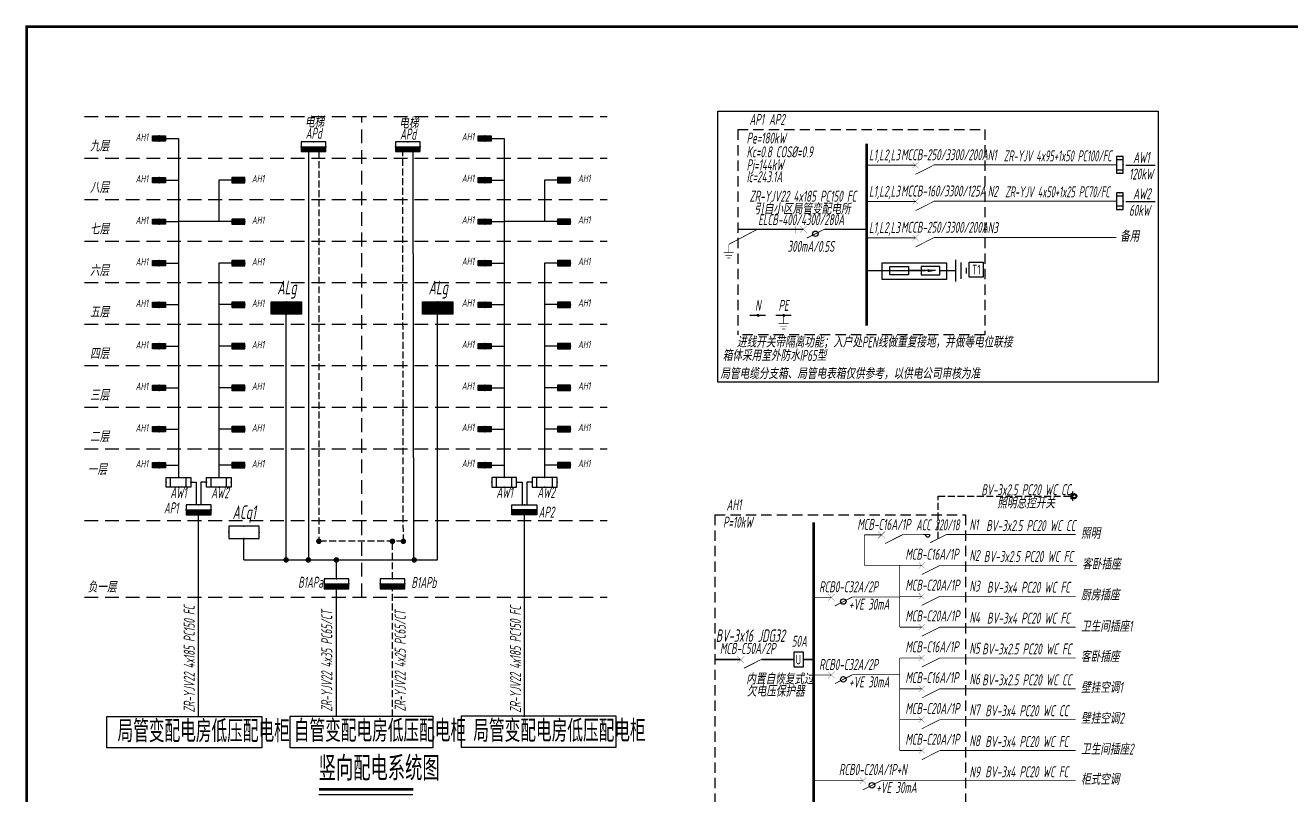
# Model space of a CAD drawing. Extents: x 3002737 to 4077523, y -995787 to -7267.
# Drawn here: x 3119285 to 3165313, y -668308 to -640337 of the extents above; entities that cross this region are included whole.
import ezdxf
from ezdxf.enums import TextEntityAlignment as Align

# ---------------------------------------------------------------- set-up
doc = ezdxf.new("R2010")
doc.units = 0
doc.header["$LTSCALE"] = 1000
doc.header["$MEASUREMENT"] = 0
for name, pattern in [('CONTINOUS', [0]), ('DASH', [0.35, 0.25, -0.1]), ('DASH4', [0.1875, 0.125, -0.0625]), ('DASHED', [0.75, 0.5, -0.25])]:
    doc.linetypes.add(name, pattern=pattern)
doc.layers.get('0').update_dxf_attribs({"linetype": 'CONTINUOUS'})
for name, color, linetype in [('!!电气', 1, 'CONTINUOUS'), ('ANNO-NOTE', 7, 'CONTINUOUS'), ('DIM-照明', 7, 'CONTINUOUS'), ('ELEMENT', 3, 'CONTINUOUS'), ('EQUIP', 3, 'CONTINUOUS'), ('EQUIP-照明', 3, 'CONTINUOUS'), ('EQUIP-箱柜', 3, 'CONTINUOUS'), ('WIRE-SECU-1', 30, 'CONTINUOUS'), ('WIRE-照明', 2, 'CONTINUOUS'), ('照明平面文字层', 3, 'CONTINUOUS')]:
    doc.layers.add(name, color=color, linetype=linetype)
doc.layers.add('图框', color=147, linetype='CONTINUOUS', lineweight=20)
doc.styles.add('_TCH_LABEL', font='COMPLEX', dxfattribs={"bigfont": 'GBCBIG'})
doc.styles.add('HZTXT', font='gbeitc.shx', dxfattribs={"width": 0.8, "height": 400, "bigfont": 'hztxt.shx'})
doc.styles.add('SM1', font='realsz.shx', dxfattribs={"width": 0.75, "bigfont": 'realhz.shx'})
doc.styles.get("Standard").update_dxf_attribs({"font": 'gbenor.shx', "bigfont": 'gbcbig.shx'})
doc.styles.add('TSSD_Dimension', font='Tssdeng.shx', dxfattribs={"width": 0.7, "bigfont": 'tssdchn.shx'})

# ---------------------------------------------------------------- blocks, each defined once
blk = doc.blocks.new('*X10')
at = {"color": 0}
for p, q in [((-250, 33), (-183, 100)), ((-250, 68), (-218, 100)), ((-247, 0), (-147, 100)), ((-212, 0), (-112, 100)), ((-177, 0), (-77, 100)), ((-141, 0), (-41, 100)), ((-106, 0), (-6, 100)), ((-71, 0), (29, 100)), ((-35, 0), (65, 100)), ((0, 0), (100, 100)), ((35, 0), (135, 100)), ((71, 0), (171, 100)), ((106, 0), (206, 100)), ((141, 0), (241, 100)), ((177, 0), (250, 73)), ((212, 0), (250, 38)), ((247, 0), (250, 3))]:
    blk.add_line(p, q, dxfattribs=at)
blk = doc.blocks.new('$equip$00001414')
for p, q in [((0.75, 0.6), (-0.75, 0.6)), ((-0.75, 0.6), (-0.75, 0)), ((-0.75, 0.3), (0.75, 0.3)), ((-0.75, 0), (0.75, 0)), ((0.75, 0), (0.75, 0.6))]:
    blk.add_line(p, q)
at = {"const_width": 0.3}
blk.add_lwpolyline([(-0.75, 0.15), (0.75, 0.15)], dxfattribs=at)
for p in [(-0.75, 0.3), (0, 0.6), (0, 0), (0.75, 0.3)]:
    blk.add_point(p)
at = {"xscale": 0.00300000000061118, "yscale": 0.00300000000061118, "zscale": 0.00300000000061118}
blk.add_blockref('*X10', (0, 0), dxfattribs=at)
at = {"style": '_TCH_LABEL', "flags": 9}
blk.add_attdef('A', (0, 0), '', height=0.00002, dxfattribs=at)
blk = doc.blocks.new('*X8')
at = {"color": 0}
for p, q in [((-250, 33), (-83, 200)), ((-250, 68), (-118, 200)), ((-250, 104), (-154, 200)), ((-250, 139), (-189, 200)), ((-250, 174), (-224, 200)), ((-247, 0), (-47, 200)), ((-212, 0), (-12, 200)), ((-177, 0), (23, 200)), ((-141, 0), (59, 200)), ((-106, 0), (94, 200)), ((-71, 0), (129, 200)), ((-35, 0), (165, 200)), ((0, 0), (200, 200)), ((35, 0), (235, 200)), ((71, 0), (250, 179)), ((106, 0), (250, 144)), ((141, 0), (250, 109)), ((177, 0), (250, 73)), ((212, 0), (250, 38)), ((247, 0), (250, 3))]:
    blk.add_line(p, q, dxfattribs=at)
blk = doc.blocks.new('$equip$00001421')
for p, q in [((0.75, 0.6), (-0.75, 0.6)), ((-0.75, 0.6), (-0.75, 0)), ((-0.75, 0), (0.75, 0)), ((0.75, 0), (0.75, 0.6))]:
    blk.add_line(p, q)
at = {"const_width": 0.6}
blk.add_lwpolyline([(-0.75, 0.3), (0.75, 0.3)], dxfattribs=at)
for p in [(-0.75, 0.3), (0, 0.6), (0, 0), (0.75, 0.3)]:
    blk.add_point(p)
at = {"xscale": 0.00300000000061118, "yscale": 0.00300000000061118, "zscale": 0.00300000000061118}
blk.add_blockref('*X8', (0, 0), dxfattribs=at)
at = {"style": '_TCH_LABEL', "flags": 9}
blk.add_attdef('A', (0, 0), '', height=0.00002, dxfattribs=at)
blk = doc.blocks.new('$equip$00001428')
for p, q in [((0.75, 0.6), (-0.75, 0.6)), ((-0.75, 0.6), (-0.75, 0)), ((-0.75, 0), (0.75, 0)), ((-0.469, 0.6), (-0.469, 0)), ((0.469, 0.6), (0.469, 0)), ((0.75, 0), (0.75, 0.6))]:
    blk.add_line(p, q)
for p in [(-0.75, 0.3), (0, 0.6), (0, 0), (0.75, 0.3)]:
    blk.add_point(p)
at = {"style": '_TCH_LABEL', "flags": 9}
blk.add_attdef('A', (0, 0), '', height=0.00002, dxfattribs=at)
blk = doc.blocks.new('$equip$00001413')
for p, q in [((0.75, 0.6), (-0.75, 0.6)), ((-0.75, 0.6), (-0.75, 0)), ((-0.75, 0), (0.75, 0)), ((0.75, 0), (0.75, 0.6))]:
    blk.add_line(p, q)
for p in [(-0.75, 0.3), (0, 0.6), (0, 0), (0.75, 0.3)]:
    blk.add_point(p)
at = {"style": '_TCH_LABEL', "flags": 9}
blk.add_attdef('A', (0, 0), '', height=0.00002, dxfattribs=at)
blk = doc.blocks.new('A$C2FB505A5')
at = {"color": 3, "linetype": 'Continuous'}
for points, const_width in [([(-125, -125), (125, 125)], 10), ([(-125, 125), (125, -125)], 10), ([(771, 11), (125, -316)], 30)]:
    blk.add_lwpolyline(points, dxfattribs=dict(at, const_width=const_width))
at = {"layer": 'DIM-照明', "color": 3, "linetype": 'Continuous', "const_width": 28.8}
blk.add_lwpolyline([(771, 11), (1064, 11)], dxfattribs=at)
at = {"layer": 'DIM-照明', "color": 3, "linetype": 'Continuous'}
blk.add_circle((438, -157), 100, dxfattribs=at)
blk = doc.blocks.new('1107AA')
at = {"color": 3, "linetype": 'Continuous'}
for points, const_width in [([(0, -7.5), (-3.79, 0)], 0.3), ([(-1.25, 1.25), (1.25, -1.25)], 0.1), ([(1.25, 1.25), (-1.25, -1.25)], 0.1)]:
    blk.add_lwpolyline(points, dxfattribs=dict(at, const_width=const_width))
blk = doc.blocks.new('A$C46350062')
at = {"layer": 'DIM-照明', "color": 3, "linetype": 'Continuous', "const_width": 28.8}
for points in [[(-590, 0), (-868, 0)], [(0, 0), (-590, -298)]]:
    blk.add_lwpolyline(points, dxfattribs=at)
at = {"layer": 'DIM-照明', "color": 3, "linetype": 'Continuous'}
blk.add_arc((-678, 0), 88.4, 180.9398, 0, dxfattribs=at)
blk = doc.blocks.new('$equip$00001230')
for p, q in [((0.25, 0.71), (0.25, 0.39)), ((0.25, 0.39), (0.5, 0.39)), ((0.5, 0.39), (0.5, -0.39)), ((0.5, -0.39), (0.25, -0.39)), ((0.25, -0.39), (0.25, -0.71))]:
    blk.add_line(p, q)
for radius in [0.357, 0.25]:
    blk.add_circle((0, 0), radius)
at = {"layer": 'EQUIP-照明'}
for p in [(-0.36, 0), (0, 0.36), (0.5, 0), (0, -0.36)]:
    blk.add_point(p, dxfattribs=at)
at = {"layer": 'EQUIP-照明', "flags": 9}
blk.add_attdef('A', (0, 0), '', height=0.00002, dxfattribs=at)
blk = doc.blocks.new('0114')
at = {"color": 3, "linetype": 'Continuous', "const_width": 0.3}
for points in [[(0, 0), (0, -4.58)], [(-2.75, -4.58), (2.75, -4.58)], [(-1.83, -6.01), (1.83, -6.01)], [(-0.86, -7.5), (0.86, -7.5)]]:
    blk.add_lwpolyline(points, dxfattribs=at)
blk = doc.blocks.new('*X32')
at = {"color": 0}
for p, q in [((197.1, 124.2), (199.7, 126.7)), ((197.2, 123.8), (200.1, 126.7)), ((197.2, 124.6), (199.2, 126.7)), ((197.3, 123.4), (200.4, 126.6)), ((197.3, 125.2), (198.6, 126.5)), ((197.4, 123.1), (200.7, 126.5)), ((197.5, 122.9), (201, 126.3)), ((197.7, 122.6), (201.2, 126.1)), ((197.9, 122.4), (201.4, 125.9)), ((198.1, 122.2), (201.6, 125.7)), ((198.4, 122), (201.8, 125.4)), ((198.7, 121.9), (201.9, 125.2)), ((199, 121.8), (202, 124.8)), ((199.4, 121.7), (202.1, 124.5)), ((199.8, 121.7), (202.1, 124.1)), ((200.3, 121.8), (202, 123.5)), ((201.2, 122.3), (201.6, 122.7))]:
    blk.add_line(p, q, dxfattribs=at)
blk = doc.blocks.new('HC000089')
at = {"color": 4, "linetype": 'Continuous', "const_width": 0.2}
blk.add_lwpolyline([(-1.8, -1.8, 0.198912), (0, -2.5, 0.198912), (1.8, -1.8, 0.198912), (2.5, 0, 0.198912), (1.8, 1.8, 0.198912), (0, 2.5, 0.198912), (-1.8, 1.8, 0.198912), (-2.5, 0, 0.198912)], format="xyb", close=True, dxfattribs=at)
at = {"color": 4}
blk.add_blockref('*X32', (-199.6, -124.2), dxfattribs=at)
blk = doc.blocks.new('A$C7C37685A')
at = {"layer": 'ELEMENT'}
for p, q in [((294, 104), (294, -104)), ((745, 104), (294, 104)), ((641, 0), (294, 0)), ((745, -104), (745, 104)), ((1135, -260), (1135, 260)), ((1264, -195), (1264, 195)), ((1394, -65), (1394, 65)), ((294, -104), (745, -104))]:
    blk.add_line(p, q, dxfattribs=at)
for points in [[(294, 0), (0, 0)], [(745, 0), (1135, 0)]]:
    blk.add_lwpolyline(points, dxfattribs=at)
for points in [[(658, 0), (450, -35), (450, 35), (658, 0)], [(450, 35), (658, 0), (450, -35), (450, 35)], [(450, -35), (450, 35), (658, 0), (450, 35)]]:
    blk.add_solid(points, dxfattribs=at)
blk = doc.blocks.new('A$C64190E90')
at = {"layer": 'DIM-照明', "color": 3}
blk.add_lwpolyline([(0, 104), (450, 104), (450, -104), (0, -104)], close=True, dxfattribs=at)
at = {"layer": 'DIM-照明'}
blk.add_blockref('A$C7C37685A', (466, 0), dxfattribs=at)
blk = doc.blocks.new('A$C5F6A5641')
at = {"layer": 'WIRE-照明', "color": 3}
for p, q in [((0, 0), (2337, 0)), ((0, -611), (0, 0)), ((2337, 0), (2337, -611)), ((2337, -611), (0, -611))]:
    blk.add_line(p, q, dxfattribs=at)
blk = doc.blocks.new('A$C7F327A38')
at = {"layer": 'DIM-照明'}
blk.add_lwpolyline([(0, 329), (555, 329), (555, 0), (0, 0)], close=True, dxfattribs=at)
at = {"layer": 'EQUIP', "style": 'TSSD_Dimension', "width": 0.7}
blk.add_text('U', height=350, rotation=90, dxfattribs=at).set_placement((280, 153), align=Align.MIDDLE)

msp = doc.modelspace()

# ---------------------------------------------------------------- linework, layer by layer
at = {"layer": '!!电气', "color": 0}
for p, q in [((3126327.4, -645962.1), (3126327.4, -647471.7)), ((3138175.4, -645962.1), (3138175.4, -647471.7)), ((3126327.4, -647471.7), (3124853, -647471.7)), ((3138175.4, -647471.7), (3136700.9, -647471.7))]:
    msp.add_line(p, q, dxfattribs=at)
at = {"layer": '!!电气', "color": 1}
msp.add_lwpolyline([(3144480.1, -643459.4), (3160489.1, -643459.4), (3160489.1, -653316.2), (3144480.1, -653316.2)], close=True, dxfattribs=at)
at = {"layer": '!!电气', "color": 2, "linetype": 'DASH'}
msp.add_lwpolyline([(3152493.5, -658999.5), (3152495.3, -657456.2), (3157327.7, -657456.2)], dxfattribs=at)
at = {"layer": '!!电气'}
for points in [[(3122247.6, -665460.8), (3127886.9, -665460.8), (3127886.9, -666602.1), (3122247.6, -666602.1)], [(3128917.1, -665458), (3134111.2, -665458), (3134111.2, -666599.3), (3128917.1, -666599.3)], [(3140780.7, -665450.7), (3135141.4, -665450.7), (3135141.4, -666581.8), (3140780.7, -666581.8)]]:
    msp.add_lwpolyline(points, close=True, dxfattribs=at)
at = {"color": 3, "linetype": 'Continuous'}
for points, const_width in [([(3147308.8, -647640.5), (3147308.8, -647891.9)], 10), ([(3147461.7, -647882.6), (3147711.7, -647632.6)], 10), ([(3147461.7, -647632.6), (3147711.7, -647882.6)], 10), ([(3148358.2, -647746.7), (3147711.7, -648073.5)], 30), ([(3150308, -658987.2), (3150558, -658737.2)], 10), ([(3150308, -658737.2), (3150558, -658987.2)], 10), ([(3151204.5, -658851.3), (3150558, -659178.1)], 30), ([(3145173.3, -663269.9), (3145423.3, -663519.9)], 10), ([(3145183, -663529.7), (3145433, -663279.7)], 10), ([(3146069.8, -663384.1), (3145423.3, -663710.9)], 30)]:
    msp.add_lwpolyline(points, dxfattribs=dict(at, const_width=const_width))
at = {"layer": 'ANNO-NOTE', "color": 7}
msp.add_line((3129966, -668302.9), (3133376.7, -668302.9), dxfattribs=at)
msp.add_line((3129966, -668302.9), (3133376.7, -668302.9), dxfattribs=at)
at = {"layer": 'DIM-照明', "color": 84, "linetype": 'DASHED'}
for p, q in [((3121440.3, -643651.4), (3140455.4, -643651.4)), ((3131524.6, -661124), (3131524.6, -643651.4)), ((3121440.3, -645161), (3140455.4, -645161)), ((3121440.3, -646670.7), (3140455.4, -646670.7)), ((3121440.3, -648180.3), (3140455.4, -648180.3)), ((3121440.3, -649690), (3140455.4, -649690)), ((3121440.3, -651199.6), (3140455.4, -651199.6)), ((3121440.3, -652709.3), (3140455.4, -652709.3)), ((3121440.3, -654218.9), (3140455.4, -654218.9)), ((3121440.3, -655728.6), (3140455.4, -655728.6)), ((3121440.3, -658345.4), (3140455.4, -658345.4)), ((3121440.3, -661124), (3140455.4, -661124))]:
    msp.add_line(p, q, dxfattribs=at)
at = {"layer": 'DIM-照明', "color": 3, "linetype": 'DASH4', "ltscale": 3}
for p, q in [((3145203.1, -644129.7), (3154189.9, -644129.7)), ((3145203.1, -644129.7), (3145203.1, -651584.1)), ((3154189.9, -644129.7), (3154189.9, -651584.1)), ((3154189.9, -651584.1), (3145203.1, -651584.1)), ((3144369.7, -658137.8), (3153480.6, -658137.9)), ((3144369.7, -658137.8), (3144369.7, -669791.3)), ((3153480.7, -658137.9), (3153480.6, -669791.4))]:
    msp.add_line(p, q, dxfattribs=at)
at = {"layer": 'DIM-照明', "color": 7, "linetype": 'CONTINOUS'}
for p, q in [((3124388.5, -644452.4), (3124853, -644452.4)), ((3136236.4, -644452.4), (3136700.9, -644452.4)), ((3124388.5, -645962.1), (3124853, -645962.1)), ((3126792, -645962.1), (3126327.4, -645962.1)), ((3136236.4, -645962.1), (3136700.9, -645962.1)), ((3138639.9, -645962.1), (3138175.4, -645962.1)), ((3124388.5, -647471.7), (3124853, -647471.7)), ((3126792, -647471.7), (3126327.4, -647471.7)), ((3136236.4, -647471.7), (3136700.9, -647471.7)), ((3138639.9, -647471.7), (3138175.4, -647471.7)), ((3124388.5, -648981.4), (3124853, -648981.4)), ((3126792, -648981.4), (3126327.4, -648981.4)), ((3136236.4, -648981.4), (3136700.9, -648981.4)), ((3138639.9, -648981.4), (3138175.4, -648981.4)), ((3124388.5, -650491), (3124853, -650491)), ((3126792, -650491), (3126327.4, -650491)), ((3136236.4, -650491), (3136700.9, -650491)), ((3138639.9, -650491), (3138175.4, -650491)), ((3124388.5, -652000.7), (3124853, -652000.7)), ((3126792, -652000.7), (3126327.4, -652000.7)), ((3136236.4, -652000.7), (3136700.9, -652000.7)), ((3138639.9, -652000.7), (3138175.4, -652000.7)), ((3124388.5, -653510.3), (3124853, -653510.3)), ((3126792, -653510.3), (3126327.4, -653510.3)), ((3136236.4, -653510.3), (3136700.9, -653510.3)), ((3138639.9, -653510.3), (3138175.4, -653510.3)), ((3124388.5, -655020), (3124853, -655020)), ((3126792, -655020), (3126327.4, -655020)), ((3136236.4, -655020), (3136700.9, -655020)), ((3138639.9, -655020), (3138175.4, -655020)), ((3124388.5, -656326.3), (3124853, -656326.3)), ((3126792, -656326.3), (3126327.4, -656326.3)), ((3136236.4, -656326.3), (3136700.9, -656326.3)), ((3138639.9, -656326.3), (3138175.4, -656326.3))]:
    msp.add_line(p, q, dxfattribs=at)
at = {"layer": 'DIM-照明', "color": 7}
for p, q in [((3124853, -644452.4), (3124853, -656770.9)), ((3136700.9, -644452.4), (3136700.9, -656770.9)), ((3133418.5, -659773.2), (3133394.8, -644928.8)), ((3159322.1, -645421.7), (3160380, -645421.7)), ((3159322.1, -646741.6), (3160380, -646741.6)), ((3126327.4, -648981.4), (3126327.4, -656770.9)), ((3138175.4, -648981.4), (3138175.4, -656770.9)), ((3128775.7, -659773.2), (3128776, -650834.3)), ((3134278.4, -659773.2), (3134278.4, -650835.4)), ((3125303, -656950.9), (3125505.9, -656950.9)), ((3125505.9, -656950.9), (3125505.9, -657775.1)), ((3125877.4, -656950.9), (3125674.5, -656950.9)), ((3125674.5, -656950.9), (3125674.5, -657775.1)), ((3137150.9, -656950.9), (3137353.8, -656950.9)), ((3137353.8, -656950.9), (3137353.8, -657775.1)), ((3137725.4, -656950.9), (3137522.4, -656950.9)), ((3137522.4, -656950.9), (3137522.4, -657775.1)), ((3125590.2, -665471.7), (3125590.2, -658135.1)), ((3137438.1, -665471.7), (3137438.1, -658135.1)), ((3127236.7, -659773.2), (3127237, -658990.6)), ((3127236.7, -659773.2), (3134278.4, -659773.2)), ((3130601.1, -665458), (3130601.1, -660822))]:
    msp.add_line(p, q, dxfattribs=at)
at = {"layer": 'DIM-照明', "color": 7, "linetype": 'DASH'}
for p, q in [((3129962.6, -644929.1), (3129962.6, -659095.8)), ((3133036.6, -659095.8), (3133013, -644928.8)), ((3133036.6, -659096.4), (3129962.6, -659095.8)), ((3132639.6, -665458), (3132639.6, -660822))]:
    msp.add_line(p, q, dxfattribs=at)
at = {"layer": 'DIM-照明', "color": 3, "const_width": 100}
for points in [[(3149886.2, -644641.6), (3149886.2, -651254.2)], [(3147965.4, -658400.6), (3147965.4, -669512.1)]]:
    msp.add_lwpolyline(points, dxfattribs=at)
at = {"layer": 'DIM-照明', "color": 7}
for points in [[(3129580.8, -644929.1), (3129580.8, -659773.2), (3129580.8, -659773.2)], [(3130601.1, -660462), (3130601.1, -659773.2)]]:
    msp.add_lwpolyline(points, dxfattribs=at)
at = {"layer": 'DIM-照明', "color": 3, "linetype": 'Continuous'}
for points, const_width in [([(3149886.2, -645421.7), (3151668.1, -645421.7)], 28.8), ([(3152321.2, -645409.9), (3158973.6, -645409.9)], 28.8), ([(3149886.2, -646741.6), (3151668.1, -646741.6)], 28.8), ([(3152321.2, -646729.8), (3158973.6, -646729.8)], 28.8), ([(3144873.8, -648300.1), (3145903.3, -647757.6)], 28.8), ([(3145203.1, -647757.6), (3147586.7, -647757.6)], 49.9), ([(3148347.2, -647757.6), (3149886.2, -647757.6)], 49.9), ([(3148358.2, -647746.7), (3148650.6, -647746.7)], 28.8), ([(3149886.2, -648061.5), (3151668.1, -648061.5)], 28.8), ([(3152321.2, -648049.7), (3158973.6, -648049.7)], 28.8), ([(3149886.2, -649256.4), (3152034, -649256.4)], 47.2), ([(3145635.9, -650881.2), (3146216.4, -650881.2)], 47.5), ([(3146573.4, -650877.1), (3147153.8, -650877.1)], 47.5), ([(3149801.1, -658862.2), (3150433, -658862.2)], 28.8), ([(3149801.1, -659973), (3149801.1, -658862.2)], 28.8), ([(3151204.5, -658851.3), (3151496.9, -658851.3)], 28.8), ([(3151496.9, -658851.3), (3151918.3, -658851.3)], 28.8), ([(3152788.4, -658850.4), (3157495.6, -658850.4)], 28.8), ([(3151092.3, -659973), (3149801.1, -659973)], 28.8), ([(3151092.3, -659973), (3151893.4, -659973)], 28.8), ([(3151092.3, -659973), (3151092.5, -662215.9)], 28.8), ([(3152550.5, -659973), (3157539.4, -659972.3)], 28.8), ([(3147965.4, -661129.2), (3148603.8, -661129.2)], 28.8), ([(3149667.6, -661118.3), (3151092.6, -661118.3)], 28.8), ([(3151092.5, -661094.3), (3151893.6, -661094.3)], 28.8), ([(3152550.7, -661094.2), (3157495.7, -661094)], 28.8), ([(3151092.5, -662215.9), (3151893.6, -662215.9)], 28.8), ([(3152550.7, -662215.9), (3157495.7, -662215.6)], 28.8), ([(3144369.7, -663394.9), (3145298.3, -663394.9)], 52.6), ([(3146075.6, -663394.9), (3147243.7, -663394.9)], 52.6), ([(3147580.3, -663394.9), (3147965.4, -663394.9)], 52.6), ([(3151092.5, -663337.5), (3151893.6, -663337.5)], 28.8), ([(3151092.5, -663337.5), (3151092.7, -666702.4)], 28.8), ([(3152550.7, -663337.5), (3157495.7, -663337.2)], 28.8), ([(3147965.4, -663956.4), (3148603.8, -663956.4)], 28.8), ([(3149667.6, -663945.5), (3151092.6, -663945.5)], 28.8), ([(3151092.6, -664459.1), (3151893.6, -664459.1)], 28.8), ([(3152550.7, -664459.1), (3157495.8, -664458.8)], 28.8), ([(3151092.6, -665580.8), (3151893.7, -665580.7)], 28.8), ([(3152550.8, -665580.7), (3157495.9, -665580.4)], 28.8), ([(3151092.7, -666702.4), (3151893.7, -666702.3)], 28.8), ([(3152550.8, -666702.3), (3157495.9, -666702)], 28.8), ([(3147965.2, -667799.7), (3149751.8, -667799.6)], 28.8), ([(3150408.9, -667799.6), (3157495.6, -667799.3)], 28.8)]:
    msp.add_lwpolyline(points, dxfattribs=dict(at, const_width=const_width))
at = {"layer": 'DIM-照明', "const_width": 100}
for points in [[(3129912.6, -659095.8, 1), (3130012.6, -659095.8, 1)], [(3132589.6, -659095.8, 1), (3132689.6, -659095.8, 1)], [(3132986.6, -659096.4, 1), (3133086.6, -659096.4, 1)], [(3128820.8, -659772.1, -1), (3128720.8, -659772, -1)], [(3129530.8, -659773.2, 1), (3129630.8, -659773.2, 1)], [(3130551.1, -659772.6, 1), (3130651.1, -659772.6, 1)], [(3133380.8, -659773.8, 1), (3133480.8, -659773.8, 1)]]:
    msp.add_lwpolyline(points, format="xyb", close=True, dxfattribs=at)
at = {"layer": 'DIM-照明', "color": 7, "linetype": 'DASH'}
msp.add_lwpolyline([(3132639.6, -660462), (3132639.6, -659095.8)], dxfattribs=at)
at = {"layer": 'DIM-照明', "color": 3, "linetype": 'Continuous'}
msp.add_circle((3150080.3, -667965.7), 100.1, dxfattribs=at)
at = {"layer": 'WIRE-SECU-1', "color": 7, "const_width": 98.5}
msp.add_lwpolyline([(3129965, -668108.7), (3133398.4, -668108.7)], dxfattribs=at)
msp.add_lwpolyline([(3129965, -668108.7), (3133398.4, -668108.7)], dxfattribs=at)
at = {"layer": '图框', "const_width": 100}
msp.add_lwpolyline([(3199935, -697786.6), (3199935, -640386.6), (3119335, -640386.6), (3119335, -697786.6)], close=True, dxfattribs=at)
at = {"layer": '照明平面文字层', "color": 7}
msp.add_lwpolyline([(3153618.9, -648948.4), (3154132.9, -648948.4), (3154132.9, -649496.2), (3153618.9, -649496.2)], close=True, dxfattribs=at)

# ---------------------------------------------------------------- block references
at = {"layer": '!!电气', "color": 1}
msp.add_blockref('A$C46350062', (3152788.4, -658850.4), dxfattribs=at)
at = {"layer": 'DIM-照明', "linetype": 'Continuous', "xscale": 87.60960006713867, "yscale": 87.60960006713867, "zscale": 87.60960006713867, "rotation": 90}
for p in [(3151668.1, -645421.7), (3151668.1, -646741.6), (3151668.1, -648061.5), (3151893.4, -659973), (3151893.6, -661094.3), (3151893.6, -662215.9), (3151893.5, -663337.5), (3151893.6, -664459.1), (3151893.6, -665580.7), (3151893.7, -666702.3), (3149751.8, -667799.6)]:
    msp.add_blockref('1107AA', p, dxfattribs=at)
at = {"layer": 'DIM-照明', "color": 3, "linetype": 'Continuous', "xscale": -66.50000000000003, "yscale": 66.5, "zscale": 66.49999999999999, "rotation": 1.643353773062017e-06}
msp.add_blockref('0114', (3144873.8, -648300.1), dxfattribs=at)
at = {"layer": 'DIM-照明', "xscale": 14.62999999523163, "yscale": 14.62999999523163, "zscale": 14.62999999523163}
for p in [(3145938.1, -650881.3), (3146874.6, -650881.3)]:
    msp.add_blockref('HC000089', p, dxfattribs=at)
at = {"layer": 'DIM-照明', "linetype": 'DASH', "xscale": -66.50000000000003, "yscale": 66.5, "zscale": 66.49999999999999, "rotation": 1.643353773062017e-06}
msp.add_blockref('0114', (3146869.2, -650876), dxfattribs=at)
at = {"layer": 'EQUIP', "color": 0, "rotation": 270}
msp.add_blockref('A$C7F327A38', (3147251.2, -663117.5), dxfattribs=at)
at = {"layer": 'EQUIP-照明', "xscale": 240.0000000000002, "yscale": 240.0000000000002, "zscale": 240.0000000000002, "rotation": 180.0000351236171}
msp.add_blockref('$equip$00001230', (3157447.7, -657456.2), dxfattribs=at)
at = {"layer": 'EQUIP-箱柜'}
for name, p, xscale, yscale, zscale in [('$equip$00001421', (3124148.5, -644551.8), -320, 320, 320), ('$equip$00001421', (3135996.4, -644551.8), -320, 320, 320), ('$equip$00001414', (3129771.7, -644929.1), 600, 600, 600), ('$equip$00001414', (3133203.9, -644928.8), 600, 600, 600), ('$equip$00001421', (3124148.5, -646061.5), -320, 320, 320), ('$equip$00001421', (3127032, -646061.5), 320, 320, 320), ('$equip$00001421', (3135996.4, -646061.5), -320, 320, 320), ('$equip$00001421', (3138879.9, -646061.5), 320, 320, 320), ('$equip$00001421', (3124148.5, -647571.1), -320, 320, 320), ('$equip$00001421', (3127032, -647571.1), 320, 320, 320), ('$equip$00001421', (3135996.4, -647571.1), -320, 320, 320), ('$equip$00001421', (3138879.9, -647571.1), 320, 320, 320), ('$equip$00001421', (3124148.5, -649080.8), -320, 320, 320), ('$equip$00001421', (3127032, -649080.8), 320, 320, 320), ('$equip$00001421', (3135996.4, -649080.8), -320, 320, 320), ('$equip$00001421', (3138879.9, -649080.8), 320, 320, 320), ('$equip$00001421', (3124148.5, -650590.4), -320, 320, 320), ('$equip$00001421', (3127032, -650590.4), 320, 320, 320), ('$equip$00001421', (3135996.4, -650590.4), -320, 320, 320), ('$equip$00001421', (3138879.9, -650590.4), 320, 320, 320), ('$equip$00001421', (3124148.5, -652100.1), -320, 320, 320), ('$equip$00001421', (3127032, -652100.1), 320, 320, 320), ('$equip$00001421', (3135996.4, -652100.1), -320, 320, 320), ('$equip$00001421', (3138879.9, -652100.1), 320, 320, 320), ('$equip$00001421', (3124148.5, -653609.7), -320, 320, 320), ('$equip$00001421', (3127032, -653609.7), 320, 320, 320), ('$equip$00001421', (3135996.4, -653609.7), -320, 320, 320), ('$equip$00001421', (3138879.9, -653609.7), 320, 320, 320), ('$equip$00001421', (3124148.5, -655119.4), -320, 320, 320), ('$equip$00001421', (3127032, -655119.4), 320, 320, 320), ('$equip$00001421', (3135996.4, -655119.4), -320, 320, 320), ('$equip$00001421', (3138879.9, -655119.4), 320, 320, 320), ('$equip$00001421', (3124148.5, -656425.8), -320, 320, 320), ('$equip$00001421', (3127032, -656425.8), 320, 320, 320), ('$equip$00001421', (3135996.4, -656425.8), -320, 320, 320), ('$equip$00001421', (3138879.9, -656425.8), 320, 320, 320), ('$equip$00001414', (3125590.2, -658135.1), 600, 600, 600), ('$equip$00001414', (3137438.1, -658135.1), -600, 600, 600), ('$equip$00001414', (3130601.1, -660822), 600, 600, 600), ('$equip$00001414', (3132639.6, -660822), 600, 600, 600)]:
    msp.add_blockref(name, p, dxfattribs=dict(at, xscale=xscale, yscale=yscale, zscale=zscale))
for name, p, xscale, yscale, zscale, rotation in [('$equip$00001428', (3158973.6, -645409.9), 400, 400, 400, 270), ('$equip$00001428', (3158973.6, -646729.8), 400, 400, 400, 270), ('$equip$00001421', (3128784.7, -650834.3), -736.6071428656578, 736.6071428656578, 736.6071428656578, 359.9999999999627), ('$equip$00001421', (3134287.1, -650835.4), -736.6071428656578, 736.6071428656578, 736.6071428656578, 359.9999999999627), ('$equip$00001428', (3124853, -656770.9), -600, 600, 600, 180), ('$equip$00001428', (3126327.4, -656770.9), -600, 600, 600, 180), ('$equip$00001428', (3136700.9, -656770.9), 600, 600, 600, 180), ('$equip$00001428', (3138175.4, -656770.9), 600, 600, 600, 180), ('$equip$00001413', (3127237, -658990.6), 736.6071428657093, 736.6071428657093, 736.6071428657093, 359.9762906980959)]:
    msp.add_blockref(name, p, dxfattribs=dict(at, xscale=xscale, yscale=yscale, zscale=zscale, rotation=rotation))
at = {"layer": 'WIRE-照明'}
for p in [(3147586.7, -647757.6), (3148603.8, -661129.2), (3148603.8, -663956.4)]:
    msp.add_blockref('A$C2FB505A5', p, dxfattribs=at)
at = {"layer": 'WIRE-照明', "color": 3}
msp.add_blockref('A$C5F6A5641', (3150457.7, -648968.3), dxfattribs=at)
at = {"layer": 'WIRE-照明', "xscale": 1.5, "yscale": 1.5, "zscale": 1.5}
msp.add_blockref('A$C64190E90', (3150736, -649256.4), dxfattribs=at)

# ---------------------------------------------------------------- texts
at = {"color": 0, "style": 'HZTXT', "width": 0.7}
for p in [(3128451.4, -650118.4), (3133953.8, -650119.5)]:
    msp.add_text('ALg', height=500, dxfattribs=at).set_placement(p)
msp.add_text('ACq1', height=500, rotation=359.97629, dxfattribs=at).set_placement((3126822.8, -658287.1))
at = {"layer": 'DIM-照明', "style": 'HZTXT', "width": 0.7}
for s, height, p in [('电梯', 400, (3129449.9, -644052.1)), ('电梯', 400, (3132882.1, -644088.7)), ('AH1', 270, (3123299.8, -644537.9)), ('APd', 400, (3129483.7, -644461.2)), ('APd', 400, (3132915.9, -644492.9)), ('AH1', 270, (3135163.4, -644524.2)), ('九层', 400, (3121637.2, -644921.7)), ('AH1', 270, (3135163.4, -646036.3)), ('AH1', 270, (3139389.9, -646036.3)), ('八层', 400, (3121637.2, -646431.4)), ('AH1', 270, (3123299.8, -646049.9)), ('AH1', 270, (3127526.3, -646049.9)), ('七层', 400, (3121637.2, -647941)), ('AH1', 270, (3123299.8, -647557.2)), ('AH1', 270, (3127526.3, -647557.2)), ('AH1', 270, (3135163.4, -647543.5)), ('AH1', 270, (3139389.9, -647543.5)), ('AH1', 270, (3123299.8, -649066.8)), ('AH1', 270, (3127526.3, -649066.8)), ('AH1', 270, (3135163.4, -649053.2)), ('AH1', 270, (3139389.9, -649053.2)), ('六层', 400, (3121637.2, -649450.7)), ('AH1', 270, (3123299.8, -650576.4)), ('AH1', 270, (3127526.3, -650576.4)), ('AH1', 270, (3135163.4, -650562.8)), ('AH1', 270, (3139389.9, -650562.8)), ('五层', 400, (3121637.2, -650960.3)), ('四层', 400, (3121637.2, -652470)), ('AH1', 270, (3123299.8, -652086.1)), ('AH1', 270, (3127526.3, -652086.1)), ('AH1', 270, (3135163.4, -652072.5)), ('AH1', 270, (3139389.9, -652072.5)), ('三层', 400, (3121637.2, -653979.6)), ('AH1', 270, (3123299.8, -653595.7)), ('AH1', 270, (3127526.3, -653595.7)), ('AH1', 270, (3135163.4, -653582.1)), ('AH1', 270, (3139389.9, -653582.1)), ('AH1', 270, (3123299.8, -655105.4)), ('AH1', 270, (3127526.3, -655105.4)), ('AH1', 270, (3135163.4, -655091.7)), ('AH1', 270, (3139389.9, -655091.7)), ('二层', 400, (3121637.2, -655489.3)), ('一层', 400, (3121554.1, -656684.2)), ('AH1', 270, (3123299.8, -656411.8)), ('AH1', 270, (3127526.3, -656411.8)), ('AH1', 270, (3135163.4, -656398.1)), ('AH1', 270, (3139389.9, -656398.1)), ('AW1', 400, (3124556.4, -657529.9)), ('AW2', 400, (3126043.9, -657529.9)), ('AW1', 400, (3136420, -657516.3)), ('AW2', 400, (3137907.5, -657516.3)), ('AP1', 400, (3124328.1, -658084)), ('AP2', 400, (3137954.9, -658233.6)), ('B1APa', 400, (3129208.7, -660787.3)), ('B1APb', 400, (3133328.2, -660794)), ('负一层', 400, (3121554.1, -660958.2))]:
    msp.add_text(s, height=height, dxfattribs=at).set_placement(p)
at = {"layer": 'DIM-照明', "color": 7, "linetype": 'Continuous', "style": 'HZTXT'}
for s, width, p in [('AP1', 0.7, (3145889.3, -643758.8)), ('AP2', 0.7, (3146624.5, -643758.8)), ('ZR-YJV 4x95+1x50 PC100/FC', 0.65, (3156835.7, -645083.1)), ('ZR-YJV 4x50+1x25 PC70/FC', 0.65, (3156827, -646390)), ('ZR-YJV22 4x185 PC150 FC', 0.7, (3147570.8, -646549)), ('引自小区局管变配电所', 0.65, (3147547.5, -646987.5)), ('ELCB-400/4300/280A', 0.7, (3147504, -647401.5)), ('300mA/0.5S', 0.7, (3147862, -648371.8)), ('BV-3x2.5 PC20 WC CC', 0.7, (3155685.7, -657218.9)), ('AH1', 0.7, (3145061.5, -657766.9)), ('照明总控开关', 0.7, (3155685.7, -657682.4)), ('BV-3x2.5 PC20 WC CC', 0.7, (3155859.2, -658523.6)), ('BV-3x2.5 PC20 WC FC', 0.7, (3155774.6, -659645.5)), ('BV-3x4 PC20 WC FC', 0.7, (3155774.7, -660767.2)), ('BV-3x4 PC20 WC FC', 0.7, (3155774.7, -661888.8)), ('MCB-C50A/2P ', 0.7, (3145638.6, -662990.1)), ('BV-3x2.5 PC20 WC FC', 0.7, (3155715.9, -663010.6)), ('内置自恢复式过', 0.7, (3146731.6, -664078.2)), ('BV-3x2.5 PC20 WC CC', 0.7, (3155716, -664132.2)), ('欠电压保护器', 0.7, (3146580.6, -664519.2)), ('BV-3x4 PC20 WC CC', 0.7, (3155716, -665253.8)), ('BV-3x4 PC20 WC FC', 0.7, (3155716.1, -666375.4)), ('BV-3x4 PC20 WC FC', 0.7, (3155715.8, -667472.7))]:
    msp.add_text(s, height=400, dxfattribs=dict(at, width=width)).set_placement(p, align=Align.MIDDLE)
at = {"layer": 'DIM-照明', "color": 7, "linetype": 'Continuous', "style": 'HZTXT', "width": 0.7}
for s, p in [('Pe=180kW', (3145522.5, -644634.7)), ('Kc=0.8 COS%%C=0.9', (3145522.5, -645136.3)), ('L1,L2,L3', (3149973.7, -645250)), ('MCCB-250/3300/200A', (3151140, -645240.9)), ('N1', (3154292.4, -645253.2)), ('Pj=144kW', (3145522.5, -645610.4)), ('Ic=243.1A', (3145522.5, -646042.3)), ('L1,L2,L3', (3149973.7, -646569.9)), ('MCCB-160/3300/125A', (3151140, -646560.9)), ('N2', (3154292.4, -646573.1)), ('L1,L2,L3', (3149973.7, -647889.8)), ('MCCB-250/3300/200A', (3151140, -647880.8)), ('N3', (3154292.4, -647893)), ('N', (3145828.4, -650718.4)), ('PE', (3146682.4, -650718.4)), ('进线开关带隔离功能；入户处PEN线做重复接地，并做等电位联接', (3145168.2, -652051.6)), ('局管电缆分支箱、局管电表箱仅供参考，以供电公司审核为准', (3144562.3, -653194.7)), ('P=10kW', (3144666.4, -658600.7)), ('MCB-C16A/1P', (3149547.9, -658681.4)), ('N1', (3153626.8, -658693.7)), ('MCB-C16A/1P', (3151296.1, -659766)), ('N2', (3153626.8, -659808.8)), ('MCB-C20A/1P', (3151296.3, -660887.3)), ('RCB0-C32A/2P', (3148159.2, -660948.4)), ('N3', (3153626.9, -660923.6)), ('+VE 30mA', (3149243.5, -661582.3)), ('MCB-C20A/1P', (3151296.3, -662008.9)), ('N4', (3153626.9, -662061.1)), (' 50A', (3147010.9, -662930.9)), ('MCB-C16A/1P', (3151296.2, -663130.5)), ('N5', (3153627, -663182.7)), ('RCB0-C32A/2P', (3148159.2, -663775.6)), ('+VE 30mA', (3149243.5, -664409.5)), ('MCB-C16A/1P', (3151296.3, -664252.1)), ('N6', (3153627, -664304)), ('MCB-C20A/1P', (3151296.3, -665373.7)), ('N7', (3153627, -665425.2)), ('MCB-C20A/1P', (3151296.4, -666495.3)), ('N8', (3153627.1, -666546.9)), ('RCB0-C20A/1P+N', (3148881.6, -667592.6)), ('N9', (3153626.9, -667683.9)), ('+VE 30mA', (3150236.1, -668245.9))]:
    msp.add_text(s, height=400, dxfattribs=at).set_placement(p)
at = {"layer": 'DIM-照明', "color": 7}
for s, height, style, width, p in [('AW1', 400, 'HZTXT', 0.7, (3159582.6, -645339.4)), ('120kW', 400, 'HZTXT', 0.7, (3159432.7, -645942.5)), ('AW2', 400, 'HZTXT', 0.7, (3159582.6, -646659.3)), ('60kW', 400, 'HZTXT', 0.7, (3159432.7, -647262.4)), ('备用', 400, 'HZTXT', 0.7, (3159104.2, -648203.8)), ('照明', 400, 'HZTXT', 0.7, (3157683.5, -659004.5)), ('客卧插座', 400, 'HZTXT', 0.7, (3157727.3, -660121.8)), ('厨房插座', 400, 'HZTXT', 0.7, (3157683.6, -661243.5)), ('卫生间插座1', 400, 'HZTXT', 0.7, (3157683.6, -662384.9)), ('客卧插座', 400, 'HZTXT', 0.7, (3157683.7, -663486.7)), ('壁挂空调1', 400, 'HZTXT', 0.7, (3157683.7, -664608.5)), ('局管变配电房低压配电柜', 800, 'SM1', 0.75, (3122638.6, -666400.3)), ('自管变配电房低压配电柜', 800, 'SM1', 0.75, (3129050.6, -666386.7)), ('局管变配电房低压配电柜', 800, 'SM1', 0.75, (3135580.2, -666386.7)), ('壁挂空调2', 400, 'HZTXT', 0.7, (3157683.7, -665730.1)), ('卫生间插座2', 400, 'HZTXT', 0.7, (3157683.8, -666851.8)), ('竖向配电系统图', 883.2, 'SM1', 0.75, (3129953, -667794.2)), ('竖向配电系统图', 883.2, 'SM1', 0.75, (3129953, -667794.2)), ('柜式空调', 400, 'HZTXT', 0.7, (3157683.5, -667949.1))]:
    msp.add_text(s, height=height, dxfattribs=dict(at, style=style, width=width)).set_placement(p)
at = {"layer": 'DIM-照明', "color": 1, "linetype": 'Continuous', "style": 'HZTXT', "width": 0.7}
msp.add_text('箱体采用室外防水IP65型', height=400, dxfattribs=at).set_placement((3144651.9, -652537.9))
at = {"layer": 'DIM-照明', "color": 7, "linetype": 'Continuous', "style": 'HZTXT', "width": 0.66}
msp.add_text('ACC 220/18', height=400, rotation=0, dxfattribs=at).set_placement((3151693.3, -658697.2, 0))
at = {"layer": 'DIM-照明', "style": 'HZTXT', "width": 0.7}
for s, p in [('ZR-YJV22 4x185 PC150 FC', (3125448.8, -665318.6)), ('ZR-YJV22 4x185 PC150 FC', (3137312.4, -665331.7)), ('ZR-YJV22 4x35 PC65/CT', (3130448.6, -665283.3)), ('ZR-YJV22 4x25 PC65/CT', (3133120.9, -665283.3))]:
    msp.add_text(s, height=400, rotation=90, dxfattribs=at).set_placement(p)
at = {"layer": 'DIM-照明', "color": 7, "style": 'HZTXT', "width": 0.7}
msp.add_text('BV-3x16 JDG32 ', height=450, dxfattribs=at).set_placement((3145747.2, -662525.6), align=Align.MIDDLE)
at = {"layer": '照明平面文字层', "color": 7, "style": 'TSSD_Dimension', "width": 0.7}
msp.add_text('T1', height=350, dxfattribs=at).set_placement((3153728.6, -649393.5))

doc.saveas('drawing.dxf')
